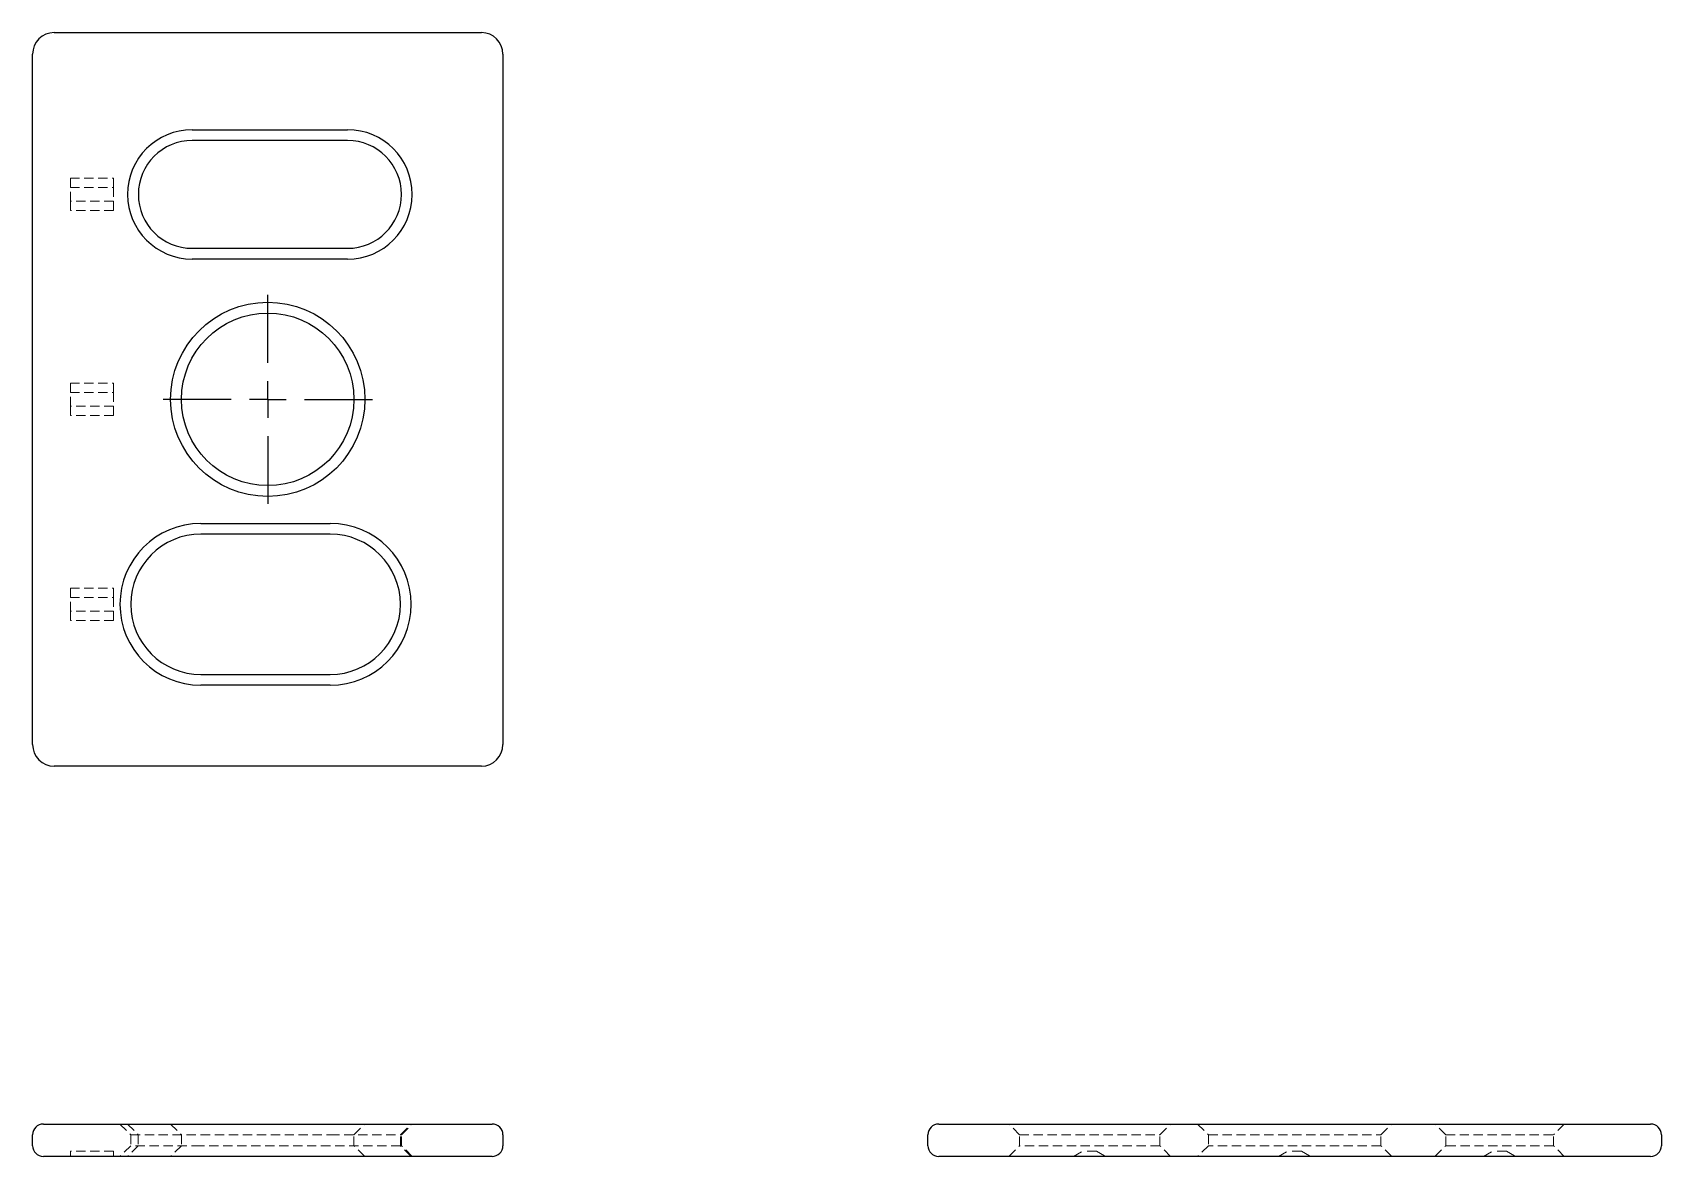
# Model space of a CAD drawing. Header units: millimetres. Extents: x 51 to 273, y 55 to 208.
import ezdxf

# ---------------------------------------------------------------- set-up
doc = ezdxf.new("R2010")
doc.units = ezdxf.units.MM
doc.linetypes.add('HIDDEN', pattern=[1.905, 1.27, -0.635])
doc.layers.add('10', color=7, linetype='Continuous')

# ---------------------------------------------------------------- blocks, each defined once
blk = doc.blocks.new('SW_CENTERMARKSYMBOL_0')
at = {"layer": '10', "color": 0}
for p, q in [((0, 5), (0, 14.26)), ((0, 0), (0, 2.5)), ((-5, 0), (-14.26, 0)), ((0, 0), (-2.5, 0)), ((0, 0), (0, -2.5)), ((0, 0), (2.5, 0)), ((5, 0), (14.26, 0)), ((0, -5), (0, -14.26))]:
    blk.add_line(p, q, dxfattribs=at)

msp = doc.modelspace()

# ---------------------------------------------------------------- linework, layer by layer
at = {"color": 7, "linetype": 'Continuous', "lineweight": 25}
for p, q in [((53.88, 208), (112.12, 208)), ((50.94, 110.94), (50.94, 205.06)), ((115.06, 205.06), (115.06, 110.94)), ((72.71, 194.76), (93.88, 194.76)), ((93.88, 193.29), (72.71, 193.29)), ((72.71, 178.59), (93.88, 178.59)), ((93.88, 177.12), (72.71, 177.12)), ((73.88, 141.09), (91.53, 141.09)), ((91.53, 139.62), (73.88, 139.62)), ((73.88, 120.5), (91.53, 120.5)), ((91.53, 119.03), (73.88, 119.03)), ((112.12, 108), (53.88, 108)), ((52.41, 59.21), (53.88, 59.21)), ((53.88, 59.21), (112.12, 59.21)), ((112.12, 59.21), (113.59, 59.21)), ((174.47, 59.21), (175.94, 59.21)), ((175.94, 59.21), (270.06, 59.21)), ((270.06, 59.21), (271.53, 59.21)), ((50.94, 56.26), (50.94, 57.74)), ((115.06, 57.74), (115.06, 56.26)), ((173, 56.26), (173, 57.74)), ((273, 57.74), (273, 56.26)), ((53.88, 54.79), (52.41, 54.79)), ((112.12, 54.79), (53.88, 54.79)), ((113.59, 54.79), (112.12, 54.79)), ((175.94, 54.79), (174.47, 54.79)), ((270.06, 54.79), (175.94, 54.79)), ((271.53, 54.79), (270.06, 54.79))]:
    msp.add_line(p, q, dxfattribs=at)
at = {"color": 7, "linetype": 'HIDDEN', "lineweight": 18}
for p, q in [((56.09, 188.15), (56.09, 186.87)), ((56.09, 188.15), (61.97, 188.15)), ((56.09, 185.01), (56.09, 186.87)), ((56.09, 186.87), (61.97, 186.87)), ((61.97, 186.87), (61.97, 188.15)), ((61.97, 186.87), (61.97, 185.01)), ((61.97, 185.01), (56.09, 185.01)), ((56.09, 185.01), (56.09, 183.74)), ((61.97, 183.74), (61.97, 185.01)), ((61.97, 183.74), (56.09, 183.74)), ((56.09, 160.21), (56.09, 158.93)), ((56.09, 160.21), (61.97, 160.21)), ((61.97, 158.93), (61.97, 160.21)), ((56.09, 158.93), (61.97, 158.93)), ((56.09, 157.07), (56.09, 158.93)), ((61.97, 158.93), (61.97, 157.07)), ((61.97, 157.07), (56.09, 157.07)), ((56.09, 157.07), (56.09, 155.79)), ((61.97, 155.79), (56.09, 155.79)), ((61.97, 155.79), (61.97, 157.07)), ((56.09, 132.26), (56.09, 130.99)), ((56.09, 132.26), (61.97, 132.26)), ((61.97, 130.99), (61.97, 132.26)), ((56.09, 129.13), (56.09, 130.99)), ((56.09, 130.99), (61.97, 130.99)), ((61.97, 129.13), (56.09, 129.13)), ((56.09, 129.13), (56.09, 127.85)), ((61.97, 130.99), (61.97, 129.13)), ((61.97, 127.85), (61.97, 129.13)), ((61.97, 127.85), (56.09, 127.85)), ((62.85, 59.21), (64.32, 57.74)), ((63.88, 59.21), (65.35, 57.74)), ((69.76, 59.21), (71.24, 57.74)), ((94.76, 57.74), (96.24, 59.21)), ((101.09, 57.74), (102.56, 59.21)), ((101.24, 57.74), (102.71, 59.21)), ((185.5, 57.74), (184.03, 59.21)), ((204.62, 57.74), (206.09, 59.21)), ((209.76, 59.21), (211.24, 57.74)), ((234.76, 57.74), (236.24, 59.21)), ((243.59, 57.74), (242.12, 59.21)), ((259.76, 59.21), (258.29, 57.74)), ((56.09, 55.53), (56.09, 54.79)), ((61.97, 55.53), (56.09, 55.53)), ((61.97, 54.79), (61.97, 55.53)), ((64.32, 56.26), (62.85, 54.79)), ((65.35, 56.26), (63.88, 54.79)), ((64.32, 57.74), (73.88, 57.74)), ((64.32, 57.74), (64.32, 56.26)), ((73.88, 56.26), (64.32, 56.26)), ((65.35, 57.74), (65.35, 56.26)), ((71.24, 56.26), (69.76, 54.79)), ((71.24, 57.74), (71.24, 56.26)), ((73.88, 57.74), (91.53, 57.74)), ((91.53, 56.26), (73.88, 56.26)), ((91.53, 57.74), (101.09, 57.74)), ((101.09, 56.26), (91.53, 56.26)), ((94.76, 56.26), (94.76, 57.74)), ((96.24, 54.79), (94.76, 56.26)), ((101.09, 57.74), (101.24, 57.74)), ((101.09, 56.26), (101.09, 57.74)), ((101.24, 56.26), (101.09, 56.26)), ((102.56, 54.79), (101.09, 56.26)), ((101.24, 56.26), (101.24, 57.74)), ((102.71, 54.79), (101.24, 56.26)), ((184.03, 54.79), (185.5, 56.26)), ((185.5, 57.74), (204.62, 57.74)), ((185.5, 56.26), (185.5, 57.74)), ((204.62, 56.26), (185.5, 56.26)), ((192.85, 54.79), (194.13, 55.53)), ((195.99, 55.53), (194.13, 55.53)), ((195.99, 55.53), (197.26, 54.79)), ((204.62, 56.26), (204.62, 57.74)), ((206.09, 54.79), (204.62, 56.26)), ((211.24, 56.26), (209.76, 54.79)), ((211.24, 57.74), (234.76, 57.74)), ((211.24, 57.74), (211.24, 56.26)), ((234.76, 56.26), (211.24, 56.26)), ((220.79, 54.79), (222.07, 55.53)), ((223.93, 55.53), (222.07, 55.53)), ((223.93, 55.53), (225.21, 54.79)), ((234.76, 56.26), (234.76, 57.74)), ((236.24, 54.79), (234.76, 56.26)), ((242.12, 54.79), (243.59, 56.26)), ((243.59, 57.74), (258.29, 57.74)), ((243.59, 56.26), (243.59, 57.74)), ((258.29, 56.26), (243.59, 56.26)), ((248.74, 54.79), (250.01, 55.53)), ((251.87, 55.53), (250.01, 55.53)), ((251.87, 55.53), (253.15, 54.79)), ((258.29, 56.26), (258.29, 57.74)), ((259.76, 54.79), (258.29, 56.26))]:
    msp.add_line(p, q, dxfattribs=at)
at = {"color": 7, "linetype": 'Continuous', "lineweight": 25}
for radius in [13.24, 11.76]:
    msp.add_circle((83, 158), radius, dxfattribs=at)
for centre, radius, start, end in [((53.88, 205.06), 2.94, 90, 180), ((112.12, 205.06), 2.94, 0, 90), ((72.71, 185.94), 8.82, 90, 270), ((72.71, 185.94), 7.35, 90, 270), ((93.88, 185.94), 8.82, 270, 90), ((93.88, 185.94), 7.35, 270, 90), ((73.88, 130.06), 11.03, 90, 270), ((91.53, 130.06), 11.03, 270, 90), ((73.88, 130.06), 9.56, 90, 270), ((91.53, 130.06), 9.56, 270, 90), ((53.88, 110.94), 2.94, 180, 270), ((112.12, 110.94), 2.94, 270, 0), ((52.41, 57.74), 1.47, 90, 180), ((113.59, 57.74), 1.47, 0, 90), ((174.47, 57.74), 1.47, 90, 180), ((271.53, 57.74), 1.47, 0, 90), ((52.41, 56.26), 1.47, 180, 270), ((113.59, 56.26), 1.47, 270, 0), ((174.47, 56.26), 1.47, 180, 270), ((271.53, 56.26), 1.47, 270, 0)]:
    msp.add_arc(centre, radius, start, end, dxfattribs=at)

# ---------------------------------------------------------------- block references
at = {"layer": '10'}
msp.add_blockref('SW_CENTERMARKSYMBOL_0', (83, 158), dxfattribs=at)

doc.saveas('drawing.dxf')
